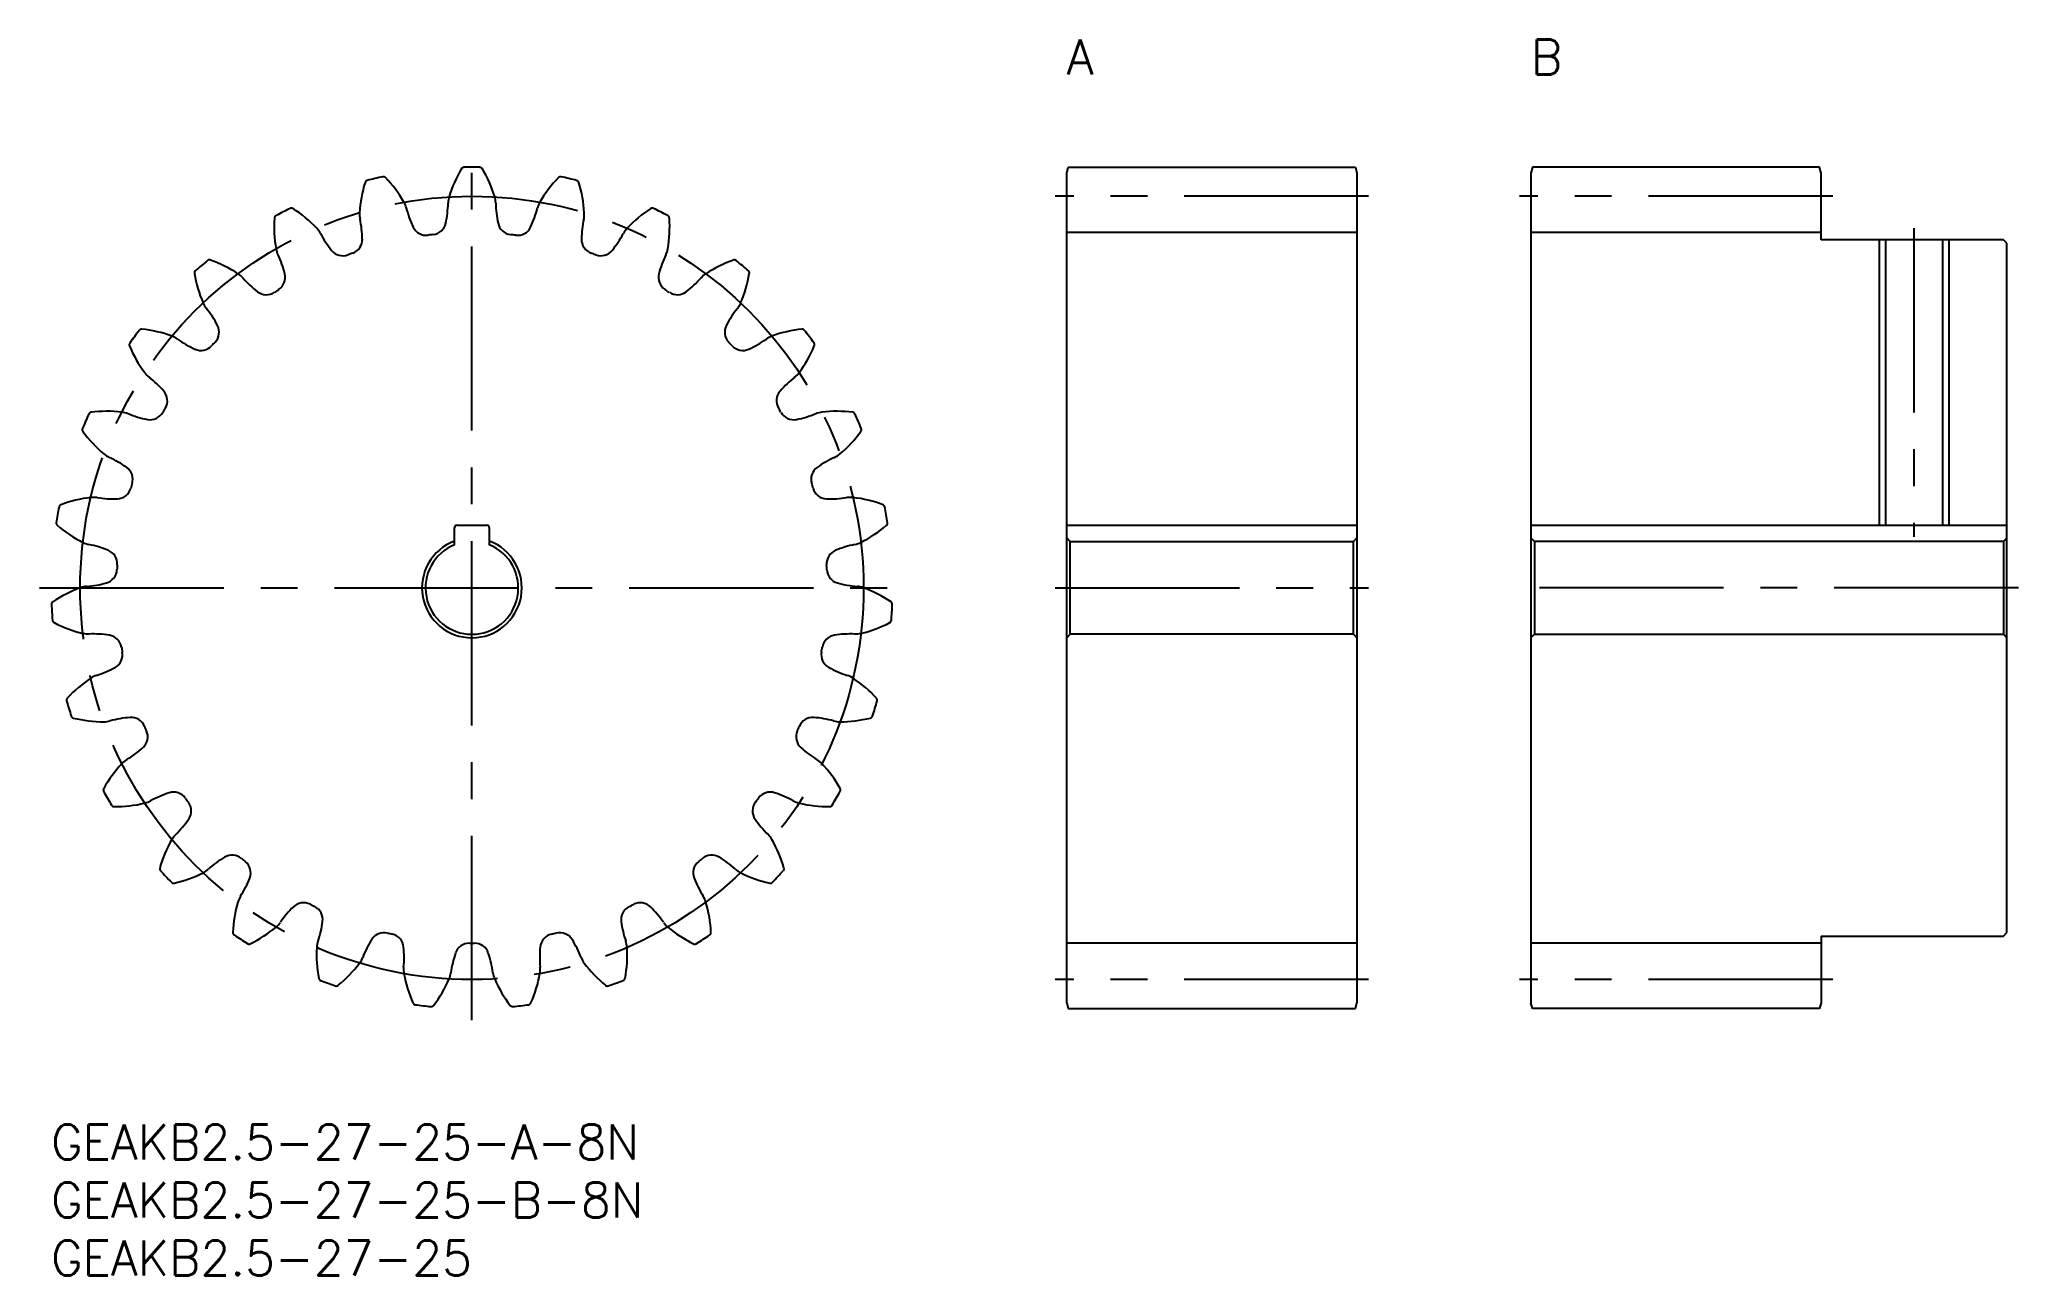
# Model space of a CAD drawing. Extents: x -1 to 170, y -13 to 94.
import ezdxf

# ---------------------------------------------------------------- set-up
doc = ezdxf.new("R2010")
doc.units = 0
doc.header["$LTSCALE"] = 0.5
doc.linetypes.add('CENTER', pattern=[50.8, 31.75, -6.35, 6.35, -6.35])
for name, color, linetype in [('MSM_CENTER', 1, 'CENTER'), ('MSM_CONTINUOUS', 7, 'CONTINUOUS'), ('MSM_NARROW', 5, 'CONTINUOUS'), ('MSM_PART_NUMBER', 7, 'CONTINUOUS')]:
    doc.layers.add(name, color=color, linetype=linetype)
doc.styles.get("Standard").update_dxf_attribs({"font": 'txt.shx', "height": 1, "bigfont": 'bigfont.shx'})

# ---------------------------------------------------------------- blocks, each defined once
blk = doc.blocks.new('*U2')
at = {"layer": 'MSM_PART_NUMBER'}
blk.add_text('GEAKB2.5-27-25-A-8N', height=3, dxfattribs=at).set_placement((0, -3))
blk = doc.blocks.new('*U3')
at = {"layer": 'MSM_PART_NUMBER'}
blk.add_text('GEAKB2.5-27-25-B-8N', height=3, dxfattribs=at).set_placement((0, -8))
blk = doc.blocks.new('*U5')
at = {"layer": 'MSM_PART_NUMBER'}
blk.add_text('GEAKB2.5-27-25', height=3, dxfattribs=at).set_placement((0, -13))
blk = doc.blocks.new('*U6')
at = {"layer": 'MSM_PART_NUMBER'}
blk.add_text('A', height=3, dxfattribs=at).set_placement((87.5, 90.5))
blk = doc.blocks.new('*U7')
at = {"layer": 'MSM_PART_NUMBER'}
blk.add_text('B', height=3, dxfattribs=at).set_placement((127.5, 90.5))

msp = doc.modelspace()

# ---------------------------------------------------------------- linework, layer by layer
at = {"layer": 'MSM_CENTER'}
for p, q in [((36.25, 9), (36.25, 83.5)), ((113.5, 80), (86.5, 80)), ((153.5, 80), (126.5, 80)), ((160.5, 77.25), (160.5, 50.65)), ((-1, 46.25), (73.5, 46.25)), ((86.5, 46.25), (113.5, 46.25)), ((169.5, 46.25), (126.5, 46.25)), ((113.5, 12.5), (86.5, 12.5)), ((153.5, 12.5), (126.5, 12.5))]:
    msp.add_line(p, q, dxfattribs=at)
msp.add_circle((36.25, 46.25), 33.75, dxfattribs=at)
at = {"layer": 'MSM_CONTINUOUS'}
for p, q in [((87.5, 82), (87.63, 82.5)), ((87.5, 10.5), (87.5, 82)), ((87.63, 82.5), (112.37, 82.5)), ((112.37, 82.5), (112.5, 82)), ((112.5, 82), (112.5, 10.5)), ((127.63, 82.5), (127.5, 82)), ((127.5, 82), (127.5, 10.5)), ((152.37, 82.5), (127.63, 82.5)), ((152.5, 82), (152.37, 82.5)), ((152.5, 76.25), (152.5, 82)), ((112.5, 76.87), (87.5, 76.87)), ((152.5, 76.87), (127.5, 76.87)), ((168.2, 76.25), (152.5, 76.25)), ((158.04, 76.25), (158.04, 51.65)), ((162.96, 76.25), (162.96, 51.65)), ((168.5, 75.95), (168.2, 76.25)), ((168.5, 16.55), (168.5, 75.95)), ((34.75, 49.96), (34.75, 51.45)), ((34.95, 51.65), (37.55, 51.65)), ((37.75, 51.45), (37.75, 49.96)), ((87.5, 51.65), (112.5, 51.65)), ((127.5, 51.65), (168.5, 51.65)), ((87.8, 50.25), (87.5, 50.55)), ((87.8, 42.25), (87.8, 50.25)), ((87.8, 50.25), (112.2, 50.25)), ((112.5, 50.55), (112.2, 50.25)), ((112.2, 42.25), (112.2, 50.25)), ((127.5, 50.55), (127.8, 50.25)), ((127.8, 50.25), (127.8, 42.25)), ((168.2, 50.25), (127.8, 50.25)), ((168.2, 50.25), (168.5, 50.55)), ((168.2, 50.25), (168.2, 42.25)), ((87.5, 41.95), (87.8, 42.25)), ((112.2, 42.25), (87.8, 42.25)), ((112.2, 42.25), (112.5, 41.95)), ((127.8, 42.25), (127.5, 41.95)), ((127.8, 42.25), (168.2, 42.25)), ((168.5, 41.95), (168.2, 42.25)), ((112.5, 15.62), (87.5, 15.62)), ((152.5, 15.62), (127.5, 15.62)), ((152.5, 16.25), (168.2, 16.25)), ((152.5, 16.25), (152.5, 10.5)), ((168.2, 16.25), (168.5, 16.55)), ((87.5, 10.5), (87.63, 10)), ((112.37, 10), (112.5, 10.5)), ((127.63, 10), (127.5, 10.5)), ((152.5, 10.5), (152.37, 10)), ((87.63, 10), (112.37, 10)), ((152.37, 10), (127.63, 10))]:
    msp.add_line(p, q, dxfattribs=at)
for centre, radius, start, end in [((44.63, 76.85), 10.8, 149.2247, 163.3333), ((35.57, 82.24), 0.25, 91.083, 149.2247), ((36.25, 46.25), 36.25, 88.917, 91.083), ((36.93, 82.24), 0.25, 30.7753, 88.917), ((27.87, 76.85), 10.8, 16.6667, 30.7753), ((37.35, 77.95), 10.8, 162.558, 176.6667), ((27.29, 81.12), 0.25, 104.4164, 162.558), ((36.25, 46.25), 36.25, 102.2503, 104.4164), ((28.61, 81.43), 0.25, 44.1086, 102.2503), ((21.04, 74.09), 10.8, 30, 44.1086), ((51.46, 74.09), 10.8, 135.8914, 150), ((43.89, 81.43), 0.25, 77.7497, 135.8914), ((36.25, 46.25), 36.25, 75.5836, 77.7497), ((45.21, 81.12), 0.25, 17.442, 75.5836), ((35.15, 77.95), 10.8, 3.3333, 17.442), ((36.25, 46.25), 36.25, 115.5836, 117.7497), ((20.7, 78.72), 0.25, 57.442, 115.5836), ((15.03, 69.83), 10.8, 43.3333, 57.442), ((28.62, 78.46), 2.05, 176.6667, 192.1216), ((28.62, 78.46), 2.05, 14.545, 30), ((39.31, 81.24), 9, 194.545, 205.6559), ((25.2, 79.59), 9, 347.6774, 358.7883), ((36.25, 79.36), 2.05, 163.3333, 178.7883), ((36.25, 79.36), 2.05, 1.2117, 16.6667), ((47.3, 79.59), 9, 181.2117, 192.3226), ((33.19, 81.24), 9, 334.3441, 345.455), ((43.88, 78.46), 2.05, 150, 165.455), ((43.88, 78.46), 2.05, 347.8784, 3.3333), ((57.47, 69.83), 10.8, 122.558, 136.6667), ((51.8, 78.72), 0.25, 64.4164, 122.558), ((36.25, 46.25), 36.25, 62.2503, 64.4164), ((30.01, 77.35), 10.8, 175.8914, 190), ((19.49, 78.11), 0.25, 117.7497, 175.8914), ((21.39, 75.83), 2.05, 27.8784, 43.3333), ((31.16, 81), 9, 207.8783, 218.9892), ((17.81, 76.14), 9, 1.0108, 12.1217), ((32.32, 77.88), 1.25, 205.6559, 277.0754), ((32.78, 77.94), 1.25, 276.2579, 347.6774), ((39.72, 77.94), 1.25, 192.3226, 263.7421), ((40.18, 77.88), 1.25, 262.9246, 334.3441), ((54.69, 76.14), 9, 167.8783, 178.9892), ((41.34, 81), 9, 321.0108, 332.1217), ((51.11, 75.83), 2.05, 136.6667, 152.1216), ((42.49, 77.35), 10.8, 350, 4.1086), ((53.01, 78.11), 0.25, 4.1086, 62.2503), ((21.39, 75.83), 2.05, 190, 205.455), ((25.13, 76.12), 1.25, 218.9893, 290.4087), ((36.25, 46.25), 30.62, 109.5913, 110.4087), ((25.56, 76.28), 1.25, 289.5913, 1.0108), ((36.25, 46.25), 30.63, 96.2579, 97.0754), ((36.25, 46.25), 30.62, 82.9246, 83.7421), ((46.94, 76.28), 1.25, 178.9892, 250.4087), ((36.25, 46.25), 30.62, 69.5913, 70.4087), ((47.37, 76.12), 1.25, 249.5913, 321.0108), ((51.11, 75.83), 2.05, 334.545, 350), ((12.59, 73.39), 0.25, 131.083, 189.2247), ((23.01, 75.08), 10.8, 189.2247, 203.3333), ((36.25, 46.25), 36.25, 128.917, 131.083), ((13.64, 74.26), 0.25, 70.7753, 128.917), ((10.16, 64.3), 10.8, 56.6667, 70.7753), ((14.97, 71.61), 2.05, 41.2117, 56.6667), ((11.42, 71.09), 9, 14.3441, 25.455), ((18.92, 73.01), 1.25, 302.9246, 14.3441), ((53.58, 73.01), 1.25, 165.6559, 237.0754), ((61.08, 71.09), 9, 154.545, 165.6559), ((57.53, 71.61), 2.05, 123.3333, 138.7883), ((62.34, 64.3), 10.8, 109.2247, 123.3333), ((58.86, 74.26), 0.25, 51.083, 109.2247), ((36.25, 46.25), 36.25, 48.917, 51.083), ((49.49, 75.08), 10.8, 336.6667, 350.7753), ((59.91, 73.39), 0.25, 350.7753, 48.917), ((23.28, 78.89), 9, 221.2117, 232.3226), ((18.54, 72.76), 1.25, 232.3226, 303.7421), ((36.25, 46.25), 30.62, 122.9246, 123.7421), ((36.25, 46.25), 30.62, 56.2579, 57.0754), ((53.96, 72.76), 1.25, 236.2579, 307.6774), ((49.22, 78.89), 9, 307.6774, 318.7883), ((14.97, 71.61), 2.05, 203.3333, 218.7883), ((6.36, 64.69), 9, 27.6774, 38.7883), ((66.14, 64.69), 9, 141.2117, 152.3226), ((57.53, 71.61), 2.05, 321.2117, 336.6667), ((36.25, 46.25), 36.25, 142.2503, 144.4164), ((7.79, 68.29), 0.25, 84.1086, 142.2503), ((6.7, 57.8), 10.8, 70, 84.1086), ((13.22, 68.29), 1.25, 316.2579, 27.6774), ((59.28, 68.29), 1.25, 152.3226, 223.7421), ((65.8, 57.8), 10.8, 95.8914, 110), ((64.71, 68.29), 0.25, 37.7497, 95.8914), ((36.25, 46.25), 36.25, 35.5836, 37.7497), ((6.97, 67.2), 0.25, 144.4164, 202.558), ((16.72, 71.25), 10.8, 202.558, 216.6667), ((9.7, 66.02), 2.05, 54.545, 70), ((16.1, 75.02), 9, 234.545, 245.6559), ((12.91, 67.96), 1.25, 245.6559, 317.0754), ((36.25, 46.25), 30.63, 136.2579, 137.0754), ((36.25, 46.25), 30.62, 42.9246, 43.7421), ((59.59, 67.96), 1.25, 222.9246, 294.3441), ((56.4, 75.02), 9, 294.3441, 305.455), ((62.8, 66.02), 2.05, 110, 125.455), ((55.78, 71.25), 10.8, 323.3333, 337.442), ((65.53, 67.2), 0.25, 337.442, 35.5836), ((9.7, 66.02), 2.05, 216.6667, 232.1216), ((62.8, 66.02), 2.05, 307.8784, 323.3333), ((2.91, 57.3), 9, 41.0108, 52.1217), ((8.76, 62.38), 1.25, 329.5913, 41.0108), ((63.74, 62.38), 1.25, 138.9892, 210.4087), ((69.59, 57.3), 9, 127.8783, 138.9892), ((4.84, 50.67), 10.8, 83.3333, 97.442), ((5.85, 59.36), 2.05, 67.8784, 83.3333), ((36.25, 46.25), 30.62, 149.5913, 150.4087), ((36.25, 46.25), 30.62, 29.5913, 30.4087), ((66.65, 59.36), 2.05, 96.6667, 112.1216), ((67.66, 50.67), 10.8, 82.558, 96.6667), ((2.93, 59.88), 0.25, 157.7497, 215.8914), ((36.25, 46.25), 36.25, 155.5836, 157.7497), ((11.48, 66.07), 10.8, 215.8914, 230), ((3.47, 61.13), 0.25, 97.442, 155.5836), ((10.01, 69.6), 9, 247.8783, 258.9892), ((8.53, 61.99), 1.25, 258.9892, 330.4087), ((63.97, 61.99), 1.25, 209.5913, 281.0108), ((62.49, 69.6), 9, 281.0108, 292.1217), ((61.02, 66.07), 10.8, 310, 324.1086), ((69.03, 61.13), 0.25, 24.4164, 82.558), ((36.25, 46.25), 36.25, 22.2503, 24.4164), ((69.57, 59.88), 0.25, 324.1086, 22.2503), ((5.85, 59.36), 2.05, 230, 245.455), ((1.26, 49.31), 9, 54.3441, 65.455), ((5.78, 55.61), 1.25, 342.9246, 54.3441), ((66.72, 55.61), 1.25, 125.6559, 197.0754), ((71.24, 49.31), 9, 114.545, 125.6559), ((66.65, 59.36), 2.05, 294.545, 310), ((5.65, 55.17), 1.25, 272.3226, 343.7421), ((36.25, 46.25), 30.62, 162.9246, 163.7421), ((36.25, 46.25), 30.63, 16.2579, 17.0754), ((66.85, 55.17), 1.25, 196.2579, 267.6774), ((36.25, 46.25), 36.25, 168.917, 171.083), ((0.92, 53.17), 0.25, 110.7753, 168.917), ((4.66, 43.31), 10.8, 96.6667, 110.7753), ((3.65, 52), 2.05, 81.2117, 96.6667), ((5.34, 62.92), 9, 261.2117, 272.3226), ((67.16, 62.92), 9, 267.6774, 278.7883), ((68.85, 52), 2.05, 83.3333, 98.7883), ((67.84, 43.31), 10.8, 69.2247, 83.3333), ((71.58, 53.17), 0.25, 11.083, 69.2247), ((36.25, 46.25), 36.25, 8.917, 11.083), ((0.69, 51.83), 0.25, 171.083, 229.2247), ((7.58, 59.82), 10.8, 229.2247, 243.3333), ((34.95, 51.45), 0.2, 90, 180), ((37.55, 51.45), 0.2, 0, 90), ((64.92, 59.82), 10.8, 296.6667, 310.7753), ((71.81, 51.83), 0.25, 310.7753, 8.917), ((3.65, 52), 2.05, 243.3333, 258.7883), ((1.5, 41.16), 9, 67.6774, 78.7883), ((4.44, 48.33), 1.25, 356.2579, 67.6774), ((36.25, 46.25), 4.3, 110.4162, 69.5838), ((36.25, 46.25), 4, 112.0243, 67.9757), ((68.06, 48.33), 1.25, 112.3226, 183.7421), ((71, 41.16), 9, 101.2117, 112.3226), ((68.85, 52), 2.05, 281.2117, 296.6667), ((4.42, 47.88), 1.25, 285.6559, 357.0754), ((36.25, 46.25), 30.62, 176.2579, 177.0754), ((36.25, 46.25), 30.62, 2.9246, 3.7421), ((68.08, 47.88), 1.25, 182.9246, 254.3441), ((6.19, 36.1), 10.8, 110, 124.1086), ((3.2, 44.33), 2.05, 94.545, 110), ((2.33, 55.34), 9, 274.545, 285.6559), ((70.17, 55.34), 9, 254.3441, 265.455), ((69.3, 44.33), 2.05, 70, 85.455), ((66.31, 36.1), 10.8, 55.8914, 70), ((0.28, 44.84), 0.25, 124.1086, 182.2503), ((36.25, 46.25), 36.25, 182.2503, 184.4164), ((72.22, 44.84), 0.25, 357.7499, 55.8914), ((36.25, 46.25), 36.25, 355.5836, 357.7497), ((0.36, 43.48), 0.25, 184.4164, 242.558), ((5.22, 52.84), 10.8, 242.558, 256.6667), ((67.28, 52.84), 10.8, 283.3333, 297.442), ((72.14, 43.48), 0.25, 297.442, 355.5836), ((3.2, 44.33), 2.05, 256.6667, 272.1216), ((3.61, 33.28), 9, 81.0108, 92.1217), ((4.82, 40.94), 1.25, 9.5913, 81.0108), ((36.25, 46.25), 30.62, 189.5913, 190.4087), ((36.25, 46.25), 30.62, 349.5913, 350.4087), ((67.68, 40.94), 1.25, 98.9892, 170.4087), ((68.89, 33.28), 9, 87.8783, 98.9892), ((69.3, 44.33), 2.05, 267.8784, 283.3333), ((1.14, 47.27), 9, 287.8783, 298.9892), ((4.9, 40.49), 1.25, 298.9893, 10.4087), ((67.6, 40.49), 1.25, 169.5913, 241.0108), ((71.36, 47.27), 9, 241.0108, 252.1217), ((9.34, 29.44), 10.8, 123.3333, 137.442), ((4.54, 36.76), 2.05, 107.8784, 123.3333), ((67.96, 36.76), 2.05, 56.6667, 72.1216), ((63.16, 29.44), 10.8, 42.558, 56.6667), ((1.57, 36.58), 0.25, 137.442, 195.5836), ((36.25, 46.25), 36.25, 195.5836, 197.7497), ((36.25, 46.25), 36.25, 342.2503, 344.4164), ((70.93, 36.58), 0.25, 344.4164, 42.558), ((1.96, 35.28), 0.25, 197.7497, 255.8914), ((4.54, 45.51), 10.8, 255.8914, 270), ((4.54, 36.76), 2.05, 270, 285.455), ((7.48, 26.11), 9, 94.3441, 105.455), ((6.89, 33.83), 1.25, 22.9246, 94.3441), ((36.25, 46.25), 30.63, 202.9246, 203.7421), ((36.25, 46.25), 30.63, 336.2579, 337.0754), ((65.61, 33.83), 1.25, 85.6559, 157.0754), ((65.02, 26.11), 9, 74.545, 85.6559), ((67.96, 36.76), 2.05, 254.545, 270), ((67.96, 45.51), 10.8, 270, 284.1086), ((70.54, 35.28), 0.25, 284.1086, 342.2503), ((1.85, 39.15), 9, 301.2117, 312.3226), ((7.07, 33.42), 1.25, 312.3226, 23.7421), ((65.43, 33.42), 1.25, 156.2579, 227.6774), ((70.65, 39.15), 9, 227.6774, 238.7883), ((13.95, 23.69), 10.8, 136.6667, 150.7753), ((7.58, 29.7), 2.05, 121.2117, 136.6667), ((64.92, 29.7), 2.05, 43.3333, 58.7883), ((58.55, 23.69), 10.8, 29.2247, 43.3333), ((4.74, 28.84), 0.25, 150.7753, 208.917), ((36.25, 46.25), 36.25, 208.917, 211.083), ((5.42, 27.66), 0.25, 211.083, 269.2247), ((5.56, 38.21), 10.8, 269.2247, 283.3333), ((7.58, 29.7), 2.05, 283.3333, 298.7883), ((12.9, 20.01), 9, 107.6774, 118.7883), ((10.55, 27.4), 1.25, 36.2579, 107.6774), ((36.25, 46.25), 30.62, 216.2579, 217.0754), ((10.82, 27.03), 1.25, 325.6559, 37.0754), ((61.68, 27.03), 1.25, 142.9246, 214.3441), ((36.25, 46.25), 30.62, 322.9246, 323.7421), ((61.95, 27.4), 1.25, 72.3226, 143.7421), ((59.6, 20.01), 9, 61.2117, 72.3226), ((64.92, 29.7), 2.05, 241.2117, 256.6667), ((66.94, 38.21), 10.8, 256.6667, 270.7753), ((67.08, 27.66), 0.25, 270.7753, 328.917), ((36.25, 46.25), 36.25, 328.917, 331.083), ((67.76, 28.84), 0.25, 331.083, 29.2247), ((4.42, 31.41), 9, 314.545, 325.6559), ((68.08, 31.41), 9, 214.3441, 225.455), ((19.75, 19.16), 10.8, 150, 164.1086), ((12.17, 23.53), 2.05, 134.545, 150), ((60.33, 23.53), 2.05, 30, 45.455), ((52.75, 19.16), 10.8, 15.8914, 30), ((19.58, 15.34), 9, 121.0108, 132.1217), ((15.59, 21.98), 1.25, 49.5913, 121.0108), ((36.25, 46.25), 30.62, 229.5913, 230.4087), ((15.94, 21.69), 1.25, 338.9892, 50.4087), ((56.56, 21.69), 1.25, 129.5913, 201.0108), ((36.25, 46.25), 30.63, 309.5913, 310.4087), ((56.91, 21.98), 1.25, 58.9892, 130.4087), ((52.92, 15.34), 9, 47.8783, 58.9892), ((9.6, 22.04), 0.25, 164.1086, 222.2503), ((36.25, 46.25), 36.25, 222.2503, 224.4164), ((10.54, 21.05), 0.25, 224.4164, 282.558), ((8.24, 31.35), 10.8, 282.558, 296.6667), ((12.17, 23.53), 2.05, 296.6667, 312.1216), ((8.7, 24.47), 9, 327.8783, 338.9892), ((63.8, 24.47), 9, 201.0108, 212.1217), ((60.33, 23.53), 2.05, 227.8784, 243.3333), ((64.26, 31.35), 10.8, 243.3333, 257.442), ((61.96, 21.05), 0.25, 257.442, 315.5836), ((36.25, 46.25), 36.25, 315.5836, 317.7497), ((62.9, 22.04), 0.25, 317.7497, 15.8914), ((26.44, 16.08), 10.8, 163.3333, 177.442), ((18.06, 18.59), 2.05, 147.8784, 163.3333), ((27.16, 12.33), 9, 134.3441, 145.455), ((21.74, 17.87), 1.25, 62.9246, 134.3441), ((36.25, 46.25), 30.62, 242.9246, 243.7421), ((22.15, 17.66), 1.25, 352.3226, 63.7421), ((50.35, 17.66), 1.25, 116.2579, 187.6774), ((36.25, 46.25), 30.63, 296.2579, 297.0754), ((50.76, 17.87), 1.25, 45.6559, 117.0754), ((45.34, 12.33), 9, 34.545, 45.6559), ((54.44, 18.59), 2.05, 16.6667, 32.1216), ((46.06, 16.08), 10.8, 2.558, 16.6667), ((18.06, 18.59), 2.05, 310, 325.455), ((14.47, 18.7), 9, 341.2117, 352.3226), ((58.03, 18.7), 9, 187.6774, 198.7883), ((54.44, 18.59), 2.05, 214.545, 230), ((15.9, 16.55), 0.25, 177.442, 235.5836), ((36.25, 46.25), 36.25, 235.5836, 237.7497), ((17.04, 15.8), 0.25, 237.7497, 295.8914), ((12.43, 25.29), 10.8, 295.8914, 310), ((24.93, 15.14), 2.05, 161.2117, 176.6667), ((35.23, 11.14), 9, 147.6774, 158.7883), ((28.68, 15.29), 1.25, 76.2579, 147.6774), ((36.25, 46.25), 30.62, 256.2579, 257.0754), ((29.12, 15.18), 1.25, 5.6559, 77.0754), ((36.02, 14.38), 1.25, 89.5913, 161.0108), ((36.25, 46.25), 30.62, 269.5913, 270.4087), ((36.48, 14.38), 1.25, 18.9892, 90.4087), ((43.38, 15.18), 1.25, 102.9246, 174.3441), ((36.25, 46.25), 30.62, 282.9246, 283.7421), ((43.82, 15.29), 1.25, 32.3226, 103.7421), ((37.27, 11.14), 9, 21.2117, 32.3226), ((47.57, 15.14), 2.05, 3.3333, 18.7883), ((60.07, 25.29), 10.8, 230, 244.1086), ((55.46, 15.8), 0.25, 244.1086, 302.2503), ((36.25, 46.25), 36.25, 302.2503, 304.4164), ((56.6, 16.55), 0.25, 304.4164, 2.558), ((33.66, 14.63), 10.8, 176.6667, 190.7753), ((17.91, 20.37), 10.8, 309.2247, 323.3333), ((24.93, 15.14), 2.05, 323.3333, 338.7883), ((21.41, 14.42), 9, 354.545, 5.6559), ((43.35, 11.85), 9, 161.0108, 172.1217), ((29.15, 11.85), 9, 7.8783, 18.9892), ((51.09, 14.42), 9, 174.3441, 185.455), ((47.57, 15.14), 2.05, 201.2117, 216.6667), ((54.59, 20.37), 10.8, 216.6667, 230.7753), ((38.84, 14.63), 10.8, 349.2247, 3.3333), ((23.3, 12.66), 0.25, 190.7753, 248.917), ((36.25, 46.25), 36.25, 248.917, 251.083), ((24.58, 12.19), 0.25, 251.083, 309.2247), ((32.41, 13.37), 2.05, 174.545, 190), ((41.03, 14.89), 10.8, 190, 204.1086), ((24.37, 16.83), 10.8, 322.558, 336.6667), ((32.41, 13.37), 2.05, 336.6667, 352.1216), ((40.09, 13.37), 2.05, 187.8784, 203.3333), ((48.13, 16.83), 10.8, 203.3333, 217.442), ((31.47, 14.89), 10.8, 335.8914, 350), ((40.09, 13.37), 2.05, 350, 5.455), ((47.92, 12.19), 0.25, 230.7753, 288.917), ((36.25, 46.25), 36.25, 288.917, 291.083), ((49.2, 12.66), 0.25, 291.083, 349.2247), ((31.4, 10.58), 0.25, 204.1086, 262.2503), ((36.25, 46.25), 36.25, 262.2503, 264.4164), ((32.75, 10.42), 0.25, 264.4164, 322.558), ((39.75, 10.42), 0.25, 217.442, 275.5836), ((36.25, 46.25), 36.25, 275.5836, 277.7497), ((41.1, 10.58), 0.25, 277.7497, 335.8914)]:
    msp.add_arc(centre, radius, start, end, dxfattribs=at)
at = {"layer": 'MSM_NARROW'}
for p, q in [((157.5, 76.25), (157.5, 51.65)), ((163.5, 76.25), (163.5, 51.65))]:
    msp.add_line(p, q, dxfattribs=at)

# ---------------------------------------------------------------- block references
at = {"layer": 'MSM_CONTINUOUS'}
for name in ['*U6', '*U7', '*U2', '*U3', '*U5']:
    msp.add_blockref(name, (0, 0), dxfattribs=at)

doc.saveas('drawing.dxf')
